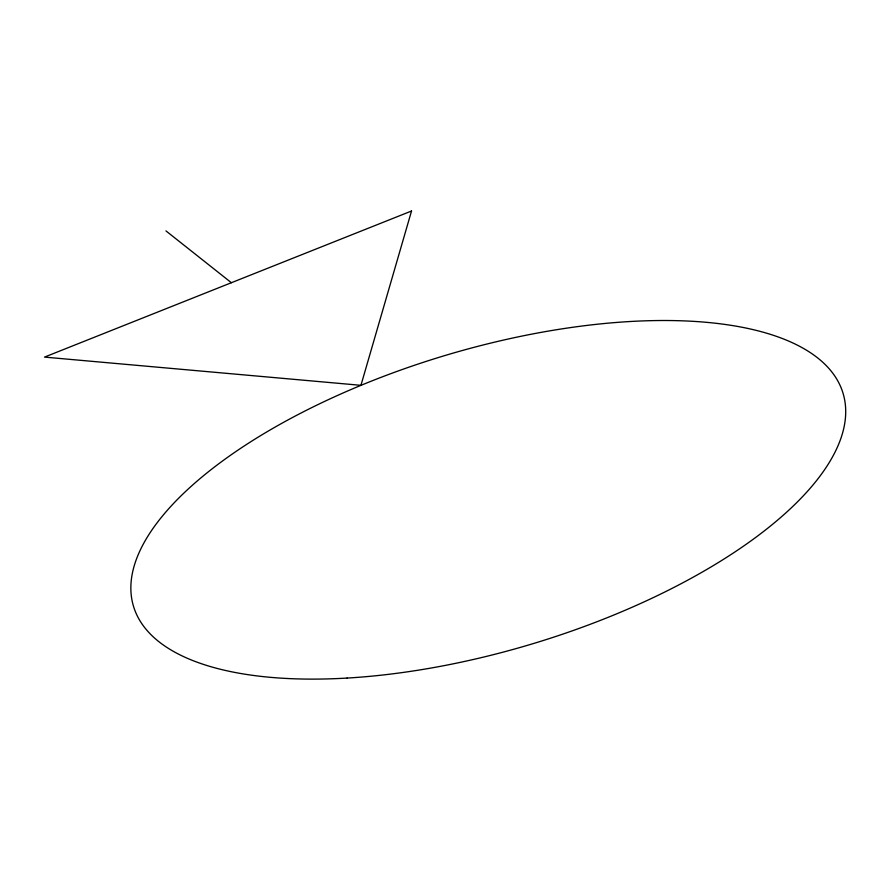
<?xml version="1.0" encoding="UTF-8"?>
<svg xmlns="http://www.w3.org/2000/svg" width="890" height="890" viewBox="0 0 890 890"><rect width="100%" height="100%" fill="white"/><g stroke="black" fill="none" stroke-linecap="round" stroke-linejoin="round"><path stroke-width="1.33" d="M165.952 230.899L231.378 282.72M411.536 211.008L360.94 385.326L44.5 357.101L411.536 211.008M347.1 678.069A370.418 150.644 -16.7 0 0 843.197 393.769A370.418 150.644 -16.7 0 0 274.509 427.434A370.418 150.644 -16.7 0 0 347.1 678.069"/></g></svg>
